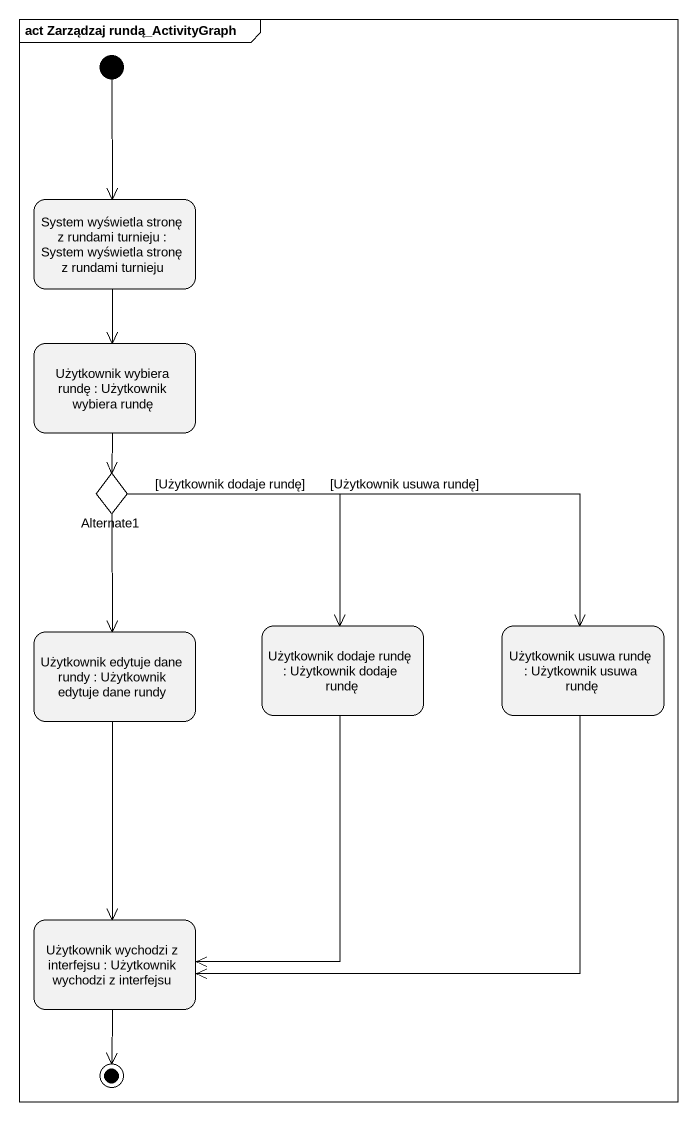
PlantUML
@startuml
mainframe act Zarządzaj rundą_ActivityGraph
hide empty description
state "System wyświetla stronę z rundami turnieju : System wyświetla stronę z rundami turnieju" as System_wyświetla_stronę_z
state "Użytkownik wybiera rundę : Użytkownik wybiera rundę" as Użytkownik_wybiera_rundę
state Alternate1 <<choice>>
state "Użytkownik edytuje dane rundy : Użytkownik edytuje dane rundy" as Użytkownik_edytuje_dane
state "Użytkownik dodaje rundę : Użytkownik dodaje rundę" as Użytkownik_dodaje_rundę
state "Użytkownik usuwa rundę : Użytkownik usuwa rundę" as Użytkownik_usuwa_rundę
state "Użytkownik wychodzi z interfejsu : Użytkownik wychodzi z interfejsu" as Użytkownik_wychodzi_z
[*] --> System_wyświetla_stronę_z
System_wyświetla_stronę_z --> Użytkownik_wybiera_rundę
Użytkownik_wybiera_rundę --> Alternate1
Alternate1 --> Użytkownik_edytuje_dane
Alternate1 --> Użytkownik_dodaje_rundę : [Użytkownik dodaje rundę]
Alternate1 -right-> Użytkownik_usuwa_rundę : [Użytkownik usuwa rundę]
Użytkownik_edytuje_dane --> Użytkownik_wychodzi_z
Użytkownik_dodaje_rundę --> Użytkownik_wychodzi_z
Użytkownik_usuwa_rundę --> Użytkownik_wychodzi_z
Użytkownik_wychodzi_z --> [*]
@enduml
